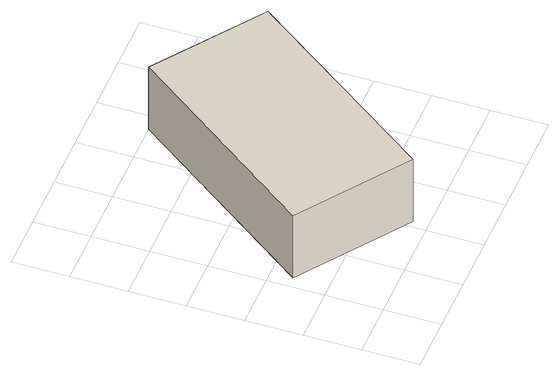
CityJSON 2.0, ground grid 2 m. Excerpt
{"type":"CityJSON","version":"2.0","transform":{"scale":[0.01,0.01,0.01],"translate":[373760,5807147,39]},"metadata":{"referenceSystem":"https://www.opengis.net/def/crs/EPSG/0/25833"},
"CityObjects":{
"building1":{"type":"Building","attributes":{"name":"Bahnhaus 10","Gemeindeschluessel":"11000006","BezugspunktDach":"2200","function":"31001_2420","measuredHeight":2.73,"storeysAboveGround":1},"address":[{"country":"Germany","locality":"Berlin","thoroughfareNumber":"8151","thoroughfareName":"Königsweg"}],"geometry":[{"type":"Solid","lod":"1","boundaries":[[[[0,1,2,3]],[[4,5,6,7]],[[4,7,3,2]],[[5,4,2,1]],[[6,5,1,0]],[[7,6,0,3]]]]}]}
},
"vertices":[
[427,55,292],[919,733,292],[540,1003,292],[44,326,292],[540,1003,19],[919,733,19],[427,55,19],[44,326,19]
]}
